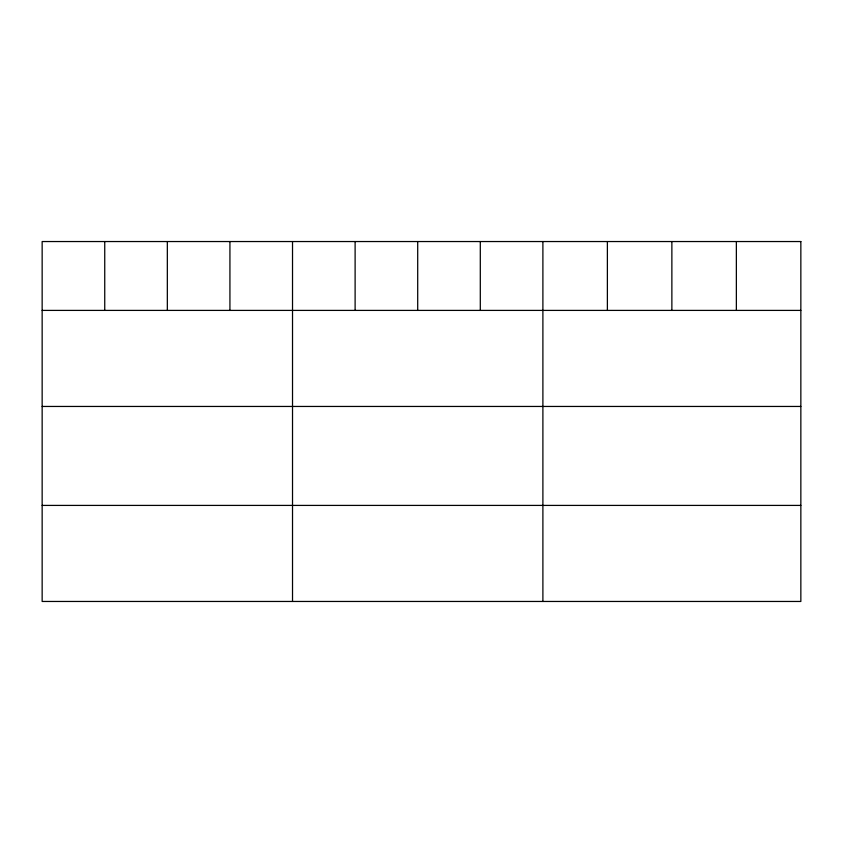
<?xml version="1.0" encoding="UTF-8"?>
<svg xmlns="http://www.w3.org/2000/svg" width="843" height="843" viewBox="0 0 843 843"><rect width="100%" height="100%" fill="white"/><g stroke="black" fill="none" stroke-linecap="round" stroke-linejoin="round"><path stroke-width="1.26" d="M42.15 310.403L800.85 310.403M42.15 406.452L800.85 406.452M42.15 505.41L800.85 505.41M736.36 241.541L736.36 310.403M671.871 241.541L671.871 310.403M607.381 241.541L607.381 310.403M542.892 241.541L542.892 601.459M480.299 241.541L480.299 310.403M417.706 241.541L417.706 310.403M355.114 241.541L355.114 310.403M292.521 241.541L292.521 601.459M229.928 241.541L229.928 310.403M167.335 241.541L167.335 310.403M104.743 241.541L104.743 310.403M800.85 241.541L42.15 241.541L42.15 601.459L800.85 601.459L800.85 241.541"/></g></svg>
